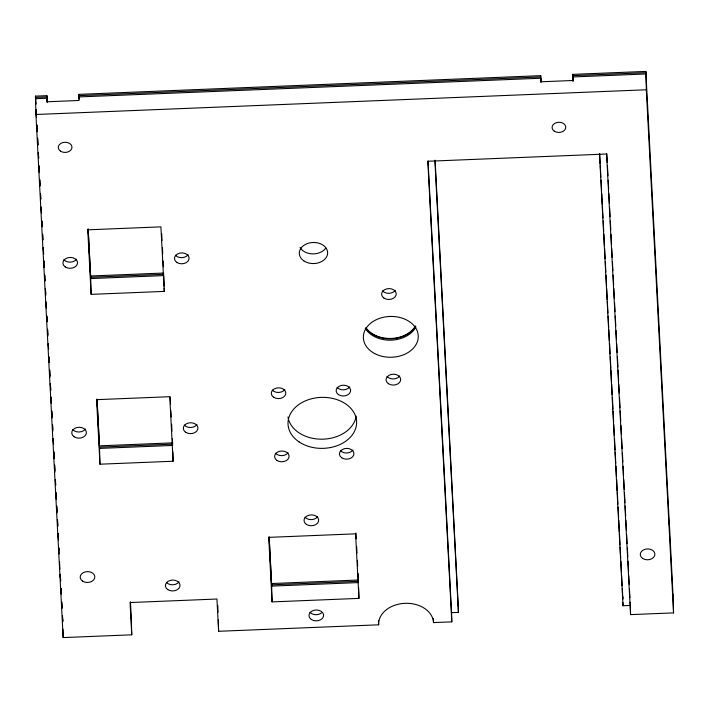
<?xml version="1.0" encoding="UTF-8"?>
<svg xmlns="http://www.w3.org/2000/svg" width="709" height="709" viewBox="0 0 709 709"><rect width="100%" height="100%" fill="white"/><g stroke="black" fill="none" stroke-linecap="round" stroke-linejoin="round"><path stroke-width="1.06" d="M131.262 616.44L131.75 634.812L63.163 637.586L35.929 114.486L35.45 96.114L46.883 95.653L47.175 102.61M46.883 95.653L47.042 101.777L79.045 100.483L78.885 94.359L540.675 75.668L540.994 82.43M540.675 75.668L540.834 81.792L572.845 80.498L572.686 74.374L645.837 71.414L669.42 525.759M35.485 97.399L46.918 96.938M78.921 95.644L540.71 76.953M645.872 72.699L572.712 75.659L572.978 81.331M46.945 98.223L35.521 98.684L35.804 104.214M78.956 96.929L540.745 78.238L540.914 81.526M572.748 76.944L645.908 73.984M35.929 114.486L646.316 89.777L645.837 71.414M164.187 288.244L164.266 291.399L91.115 294.359L90.628 275.996L163.788 273.036M90.663 277.281L163.823 274.321M172.863 451.757L173.111 461.24L99.951 464.2L99.473 445.828L172.633 442.868M99.508 447.122L172.659 444.153M172.695 445.447L99.544 448.407L97 398.99M358.665 587.85L358.94 598.387L272.07 601.897L271.591 583.534L358.462 580.015M271.618 584.819L358.497 581.3M358.524 582.585L271.653 586.104L269.119 536.686M131.75 634.812L130.066 602.544L216.936 599.025L218.62 631.294L378.641 624.815A27.456 20.401 -1.5 0 1 405.016 603.324A27.456 20.401 -1.5 0 1 433.509 622.599L451.801 621.855L451.562 612.673L458.413 612.399L458.174 603.217M599.495 153.88L623.016 605.734L630.328 605.442L630.159 602.127M451.801 621.855L427.819 161.253L606.594 154.021L630.576 614.623L673.55 612.886L673.071 594.514M673.133 597.084L669.358 523.189M646.316 89.777L673.55 612.886M606.815 153.676L607.276 162.512M607.445 165.826L607.959 175.761M608.189 180.183L608.65 189.019M608.88 193.442L609.403 203.377M609.634 207.799L610.094 216.635M610.316 221.048L610.777 229.884M611.007 234.307L611.53 244.251M611.761 248.664L612.221 257.5M612.452 261.922L612.904 270.758M613.134 275.172L613.657 285.115M613.826 288.43L614.349 298.374M614.579 302.787L615.04 311.623M615.261 316.046L615.784 325.989M616.015 330.403L616.476 339.239M616.706 343.661L617.167 352.497M617.397 356.911L617.911 366.854M618.08 370.169L618.602 380.113M618.833 384.526L619.294 393.362M619.524 397.784L620.038 407.719M620.207 411.034L620.729 420.978M620.96 425.4L621.421 434.236M621.651 438.649L622.165 448.593M622.396 453.007L622.856 461.843M623.087 466.265L623.548 475.101M623.778 479.523L624.292 489.458M624.469 492.773L624.984 502.716M625.152 506.031L625.675 515.966M625.905 520.388L626.419 530.332M626.65 534.746L627.111 543.581M627.341 548.004L627.802 556.84M628.032 561.253L628.546 571.197M628.777 575.619L629.237 584.455M629.468 588.869L629.929 597.705M599.69 153.72L600.186 163.841M600.319 165.871L600.869 177.099M601.09 180.051L601.56 190.358M601.755 193.486L602.313 204.715M602.428 206.931L603.005 217.973M603.217 220.933L603.687 231.231M603.908 234.183L604.44 245.598M604.662 248.549L605.131 258.856M605.344 261.807L605.823 272.114M606.035 275.065L606.567 286.471M606.709 288.501L607.259 299.73M607.374 301.937L607.95 312.988M608.145 316.117L608.694 327.345M608.809 329.561L609.385 340.604M609.607 343.555L610.077 353.862M610.298 356.813L610.821 368.228M610.981 370.071L611.512 381.486M611.734 384.438L612.204 394.736M612.425 397.696L612.948 409.102M613.09 411.131L613.639 422.36M613.755 424.567L614.331 435.618M614.526 438.747L615.075 449.976M615.19 452.191L615.766 463.234M615.988 466.185L616.458 476.492M616.679 479.444L617.202 490.858M617.371 492.702L617.894 504.117M618.115 507.068L618.585 517.366M618.806 520.326L619.338 531.732M619.471 533.762L620.02 544.991M620.136 547.197L620.712 558.249M620.933 561.2L621.465 572.606M621.58 574.822L622.156 585.864M622.369 588.816L622.839 599.123L622.777 596.553M572.686 74.374L573.023 80.95M435.113 160.199L458.244 605.787M434.892 160.544L458.413 612.399M428.041 160.908L451.562 612.673M356.007 532.982L356.246 538.831M356.645 546.488L356.99 553.055M357.433 560.332L357.673 566.181M358.116 573.457L358.417 580.405M358.94 598.387L355.581 533.842L268.711 537.36L272.07 601.897M269.198 537.59L271.591 583.534M217.743 605.397L218.035 612.275M161.714 233.846L162.033 240.599M162.476 247.875L162.715 253.725M163.159 261.001L163.398 266.85M170.24 396.925L170.532 403.873M170.878 410.44L171.215 416.998M171.658 424.274L171.959 431.223M172.402 438.499L172.642 444.348M164.266 291.399L160.908 226.862L87.756 229.822L91.115 294.359M173.111 461.24L169.752 396.703L96.592 399.663L99.951 464.2M130.438 601.808L131.333 619.019M88.182 228.954L90.628 275.996M97.08 399.885L99.473 445.828M88.164 229.149L90.699 278.566L163.859 275.606L164.133 286.135M78.885 94.359L79.071 99.118M35.45 96.114L35.831 104.028M36.141 109.372L36.522 117.286M36.948 124.837L37.205 130.536M37.639 138.087L37.958 144.902M38.383 152.453L38.649 158.151M39.048 165.888L39.341 171.41M39.819 180.068L40.085 185.767M40.51 193.318L40.776 199.025M41.255 207.675L41.468 212.275M41.946 220.933L42.212 226.641M42.637 234.192L42.903 239.89M43.329 247.441L43.595 253.148M43.993 260.877L44.339 267.506M44.764 275.057L45.03 280.764M45.429 288.492L45.722 294.013M46.2 302.672L46.466 308.38M46.891 315.93L47.157 321.629M47.583 329.18L47.849 334.887M48.327 343.537L48.593 349.245M49.018 356.795L49.284 362.503M49.71 370.054L49.976 375.752M50.374 383.489L50.72 390.118M51.145 397.669L51.411 403.368M51.81 411.105L52.103 416.626M52.59 425.276L52.794 429.876M53.272 438.534L53.538 444.242M53.964 451.793L54.23 457.491M54.655 465.042L54.921 470.749M55.399 479.399L55.665 485.107M56.091 492.658L56.357 498.365M56.755 506.093L57.048 511.614M57.535 520.273L57.792 525.981M58.2 533.709L58.484 539.23M60.38 574.981L60.646 580.689M61.071 588.257L61.337 593.965M61.816 602.632L62.029 607.232M62.507 615.899L62.72 620.508M36.088 109.735L36.496 117.464M36.895 125.201L37.24 131.83M37.586 138.45L37.931 145.079M38.339 152.816L38.623 158.337M39.022 166.066L39.367 172.695M39.713 179.324L40.059 185.953M40.466 193.681L40.75 199.202M41.149 206.939L41.494 213.56M41.902 221.297L42.185 226.818M42.593 234.555L42.877 240.076M43.284 247.804L43.621 254.434M43.967 261.063L44.312 267.692M44.72 275.42L45.004 280.941M45.411 288.678L45.757 295.298M46.094 301.928L46.439 308.557M46.847 316.285L47.131 321.815M47.538 329.543L47.884 336.172M48.283 343.9L48.566 349.422M48.974 357.159L49.258 362.68M49.665 370.417L50.011 377.037M50.357 383.666L50.702 390.296M51.039 396.925L51.385 403.554M51.792 411.282L52.138 417.911M52.484 424.54L52.829 431.161M53.228 438.898L53.512 444.419M53.919 452.147L54.265 458.776M54.611 465.405L54.956 472.034M55.355 479.763L55.648 485.293M56.046 493.021L56.392 499.65M56.738 506.279L57.083 512.899M57.429 519.529L57.775 526.158M58.173 533.886L58.519 540.515M58.918 548.252L59.033 550.459M59.521 561.572L59.919 569.141M60.62 580.875L60.274 574.237L60.362 577.791M61.018 588.612L61.311 594.142M61.71 601.888L62.055 608.517M62.463 616.263L62.746 621.793L62.684 619.223M630.328 605.442L630.576 614.623M622.927 602.428L623.016 605.734M433.403 618.337L433.509 622.599M378.535 620.552L378.641 624.815M218.31 619.71L218.62 631.294M62.941 629.158L63.163 637.586M58.971 547.889L59.131 554.013M415.474 326.379A27.456 20.401 -1.5 0 1 390.96 338.884A27.456 20.401 -1.5 0 1 365.72 327.824M415.465 325.954A27.456 20.401 -1.5 0 1 391.545 338.432A27.456 20.401 -1.5 0 1 366.261 328.178M415.961 326.849A27.456 20.401 -1.5 0 1 390.996 340.169A27.456 20.401 -1.5 0 1 365.241 328.311M356.175 416.103A34.324 25.506 -1.5 0 1 322.108 439.19A34.324 25.506 -1.5 0 1 287.978 416.963M179.023 581.832A7.32 5.442 -1.5 0 1 166.349 582.346M317.667 516.657A7.32 5.442 -1.5 0 1 304.994 517.171M321.514 612.939A7.32 5.442 -1.5 0 1 309.948 612.275M76.545 259.21A7.32 5.442 -1.5 0 1 63.872 259.716M188.107 254.691A7.32 5.442 -1.5 0 1 175.433 255.205M196.951 424.531A7.32 5.442 -1.5 0 1 184.278 425.046M85.39 429.042A7.32 5.442 -1.5 0 1 72.717 429.557M399.69 375.983A7.32 5.442 -1.5 0 1 387.017 376.488M395.232 290.38A7.32 5.442 -1.5 0 1 382.559 290.894M352.949 450.055A7.258 5.397 -1.5 0 1 340.382 450.561M349.661 386.91A7.258 5.397 -1.5 0 1 337.094 387.424M284.814 389.533A7.258 5.388 -1.5 0 1 272.256 390.039M288.111 452.714A7.258 5.397 -1.5 0 1 275.544 453.228M325.768 248.123A14.189 10.546 -1.5 0 1 312.527 253.893A14.189 10.546 -1.5 0 1 300.084 247.485M299.003 441.858A34.324 25.506 -1.5 0 0 355.776 428.112A34.324 25.506 -1.5 0 0 312.155 398.618A34.324 25.506 -1.5 0 0 299.003 441.858M554.27 131.156A6.868 5.105 -1.5 0 0 565.622 128.409A6.868 5.105 -1.5 0 0 556.902 122.506A6.868 5.105 -1.5 0 0 554.27 131.156M60.469 151.141A6.868 5.105 -1.5 0 0 71.822 148.394A6.868 5.105 -1.5 0 0 63.101 142.491A6.868 5.105 -1.5 0 0 60.469 151.141M167.732 589.551A7.32 5.442 -1.5 0 0 179.847 586.618A7.32 5.442 -1.5 0 0 170.541 580.325A7.32 5.442 -1.5 0 0 167.732 589.551M306.377 524.368A7.32 5.442 -1.5 0 0 318.492 521.443A7.32 5.442 -1.5 0 0 309.186 515.142A7.32 5.442 -1.5 0 0 306.377 524.368M311.331 619.48A7.32 5.442 -1.5 0 0 323.437 616.546A7.32 5.442 -1.5 0 0 314.131 610.254A7.32 5.442 -1.5 0 0 311.331 619.48M65.255 266.921A7.32 5.442 -1.5 0 0 77.37 263.987A7.32 5.442 -1.5 0 0 68.064 257.695A7.32 5.442 -1.5 0 0 65.255 266.921M176.816 262.41A7.32 5.442 -1.5 0 0 188.931 259.476A7.32 5.442 -1.5 0 0 179.625 253.184A7.32 5.442 -1.5 0 0 176.816 262.41M185.661 432.242A7.32 5.442 -1.5 0 0 197.776 429.308A7.32 5.442 -1.5 0 0 188.47 423.016A7.32 5.442 -1.5 0 0 185.661 432.242M74.099 436.762A7.32 5.442 -1.5 0 0 86.214 433.828A7.32 5.442 -1.5 0 0 76.909 427.536A7.32 5.442 -1.5 0 0 74.099 436.762M388.399 383.693A7.32 5.442 -1.5 0 0 400.514 380.76A7.32 5.442 -1.5 0 0 391.208 374.467A7.32 5.442 -1.5 0 0 388.399 383.693M383.941 298.09A7.32 5.442 -1.5 0 0 396.056 295.166A7.32 5.442 -1.5 0 0 386.751 288.864A7.32 5.442 -1.5 0 0 383.941 298.09M341.756 457.792A7.258 5.397 -1.5 0 0 353.764 454.886A7.258 5.397 -1.5 0 0 344.539 448.646A7.258 5.397 -1.5 0 0 341.756 457.792M338.468 394.612A7.258 5.397 -1.5 0 0 350.476 391.705A7.258 5.397 -1.5 0 0 341.251 385.466A7.258 5.397 -1.5 0 0 338.468 394.612M273.63 397.235A7.258 5.388 -1.5 0 0 285.638 394.328A7.258 5.388 -1.5 0 0 276.413 388.089A7.258 5.388 -1.5 0 0 273.63 397.235M276.918 460.416A7.258 5.397 -1.5 0 0 288.926 457.509A7.258 5.397 -1.5 0 0 279.701 451.27A7.258 5.397 -1.5 0 0 276.918 460.416M642.62 558.417A7.32 5.442 -1.5 0 0 654.735 555.484A7.32 5.442 -1.5 0 0 645.429 549.191A7.32 5.442 -1.5 0 0 642.62 558.417M82.528 581.088A7.32 5.442 -1.5 0 0 94.643 578.154A7.32 5.442 -1.5 0 0 85.337 571.862A7.32 5.442 -1.5 0 0 82.528 581.088M374.6 353.516A27.456 20.401 -1.5 0 0 418.106 338.734A27.456 20.401 -1.5 0 0 379.723 318.314A27.456 20.401 -1.5 0 0 374.6 353.516M303.833 260.877A14.189 10.546 -1.5 0 0 327.301 255.196A14.189 10.546 -1.5 0 0 309.275 243.001A14.189 10.546 -1.5 0 0 303.833 260.877"/></g></svg>
